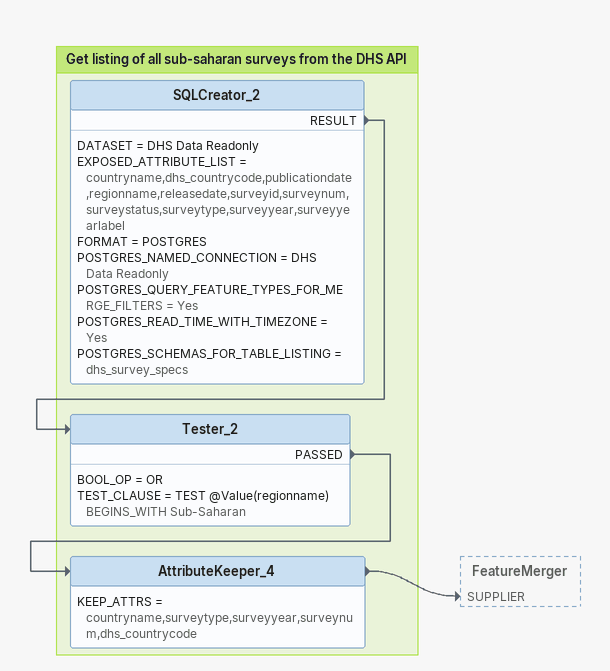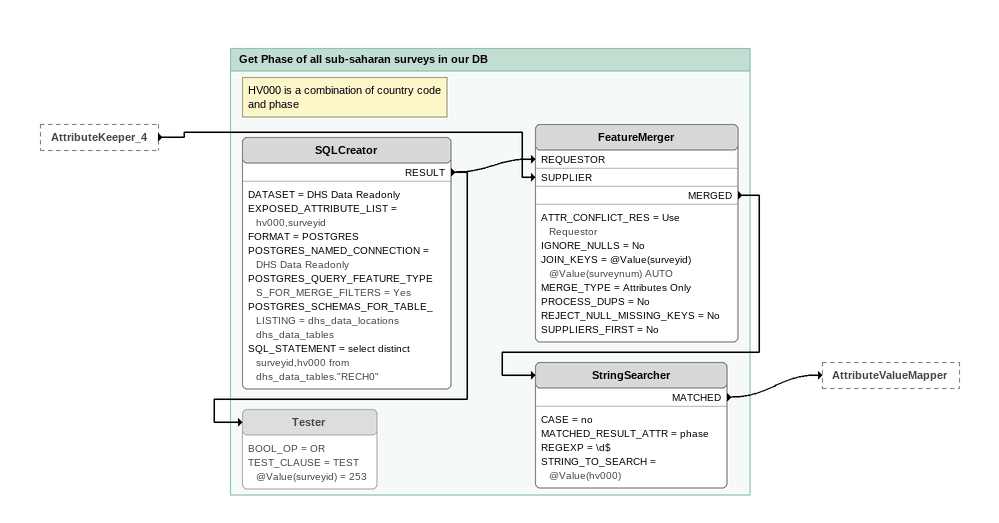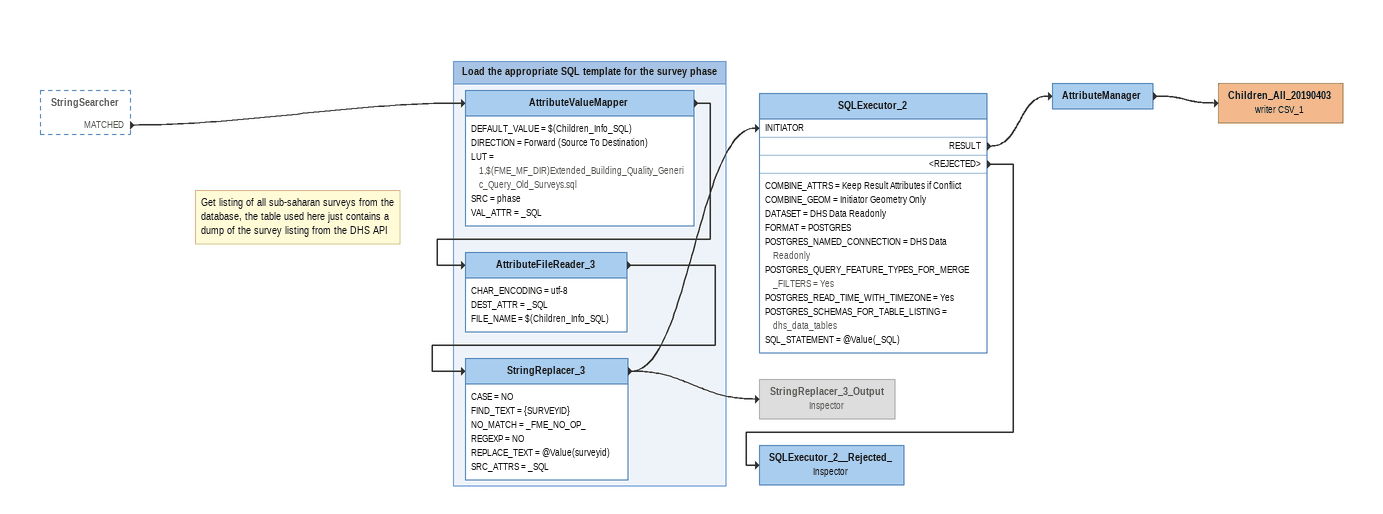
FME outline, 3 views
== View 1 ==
Bookmark: Get listing of all sub-saharan surveys from the DHS API
SQLCreator_2
    DATASET = DHS Data Readonly
    EXPOSED_ATTRIBUTE_LIST = countryname,dhs_countrycode,publicationdate,regionname,releasedate,surveyid,surveynum,surveystatus,surveytype,surveyyear,surveyyearlabel
    FORMAT = POSTGRES
    POSTGRES_NAMED_CONNECTION = DHS Data Readonly
    POSTGRES_QUERY_FEATURE_TYPES_FOR_MERGE_FILTERS = Yes
    POSTGRES_READ_TIME_WITH_TIMEZONE = Yes
    POSTGRES_SCHEMAS_FOR_TABLE_LISTING = dhs_survey_specs
    RESULT -> Tester_2
Tester_2
    BOOL_OP = OR
    TEST_CLAUSE = TEST @Value(regionname) BEGINS_WITH Sub-Saharan
    PASSED -> AttributeKeeper_4
AttributeKeeper_4
    KEEP_ATTRS = countryname,surveytype,surveyyear,surveynum,dhs_countrycode
    -> FeatureMerger [SUPPLIER]

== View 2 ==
AttributeKeeper_4 [outside]
    -> FeatureMerger [SUPPLIER]

Bookmark: Get Phase of all sub-saharan surveys in our DB
Note: HV000 is a combination of country code and phase
SQLCreator
    DATASET = DHS Data Readonly
    EXPOSED_ATTRIBUTE_LIST = hv000,surveyid
    FORMAT = POSTGRES
    POSTGRES_NAMED_CONNECTION = DHS Data Readonly
    POSTGRES_QUERY_FEATURE_TYPES_FOR_MERGE_FILTERS = Yes
    POSTGRES_SCHEMAS_FOR_TABLE_LISTING = dhs_data_locations dhs_data_tables
    SQL_STATEMENT = select distinct surveyid,hv000 from dhs_data_tables."RECH0"
    RESULT -> Tester
    RESULT -> FeatureMerger [REQUESTOR]
Tester [off]
    BOOL_OP = OR
    TEST_CLAUSE = TEST @Value(surveyid) = 253
FeatureMerger
    ATTR_CONFLICT_RES = Use Requestor
    IGNORE_NULLS = No
    JOIN_KEYS = @Value(surveyid) @Value(surveynum) AUTO
    MERGE_TYPE = Attributes Only
    PROCESS_DUPS = No
    REJECT_NULL_MISSING_KEYS = No
    SUPPLIERS_FIRST = No
    MERGED -> StringSearcher
StringSearcher
    CASE = no
    MATCHED_RESULT_ATTR = phase
    REGEXP = \d$
    STRING_TO_SEARCH = @Value(hv000)
    MATCHED -> AttributeValueMapper

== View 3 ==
StringSearcher [outside]
    MATCHED -> AttributeValueMapper
SQLExecutor_2
    COMBINE_ATTRS = Keep Result Attributes if Conflict
    COMBINE_GEOM = Initiator Geometry Only
    DATASET = DHS Data Readonly
    FORMAT = POSTGRES
    POSTGRES_NAMED_CONNECTION = DHS Data Readonly
    POSTGRES_QUERY_FEATURE_TYPES_FOR_MERGE_FILTERS = Yes
    POSTGRES_READ_TIME_WITH_TIMEZONE = Yes
    POSTGRES_SCHEMAS_FOR_TABLE_LISTING = dhs_data_tables
    SQL_STATEMENT = @Value(_SQL)
    RESULT -> AttributeManager
    <REJECTED> -> SQLExecutor_2__Rejected_
AttributeManager
    -> Children_All_20190403 (writer CSV_1)
Children_All_20190403 (writer CSV_1)
SQLExecutor_2__Rejected_: Inspector
Note: Get listing of all sub-saharan surveys from the database, the table used here just contains a dump of the survey listing from the DHS API
StringReplacer_3_Output: Inspector [off]

Bookmark: Load the appropriate SQL template for the survey phase
AttributeValueMapper
    DEFAULT_VALUE = $(Children_Info_SQL)
    DIRECTION = Forward (Source To Destination)
    LUT = 1,$(FME_MF_DIR)Extended_Building_Quality_Generic_Query_Old_Surveys.sql
    SRC = phase
    VAL_ATTR = _SQL
    -> AttributeFileReader_3
AttributeFileReader_3
    CHAR_ENCODING = utf-8
    DEST_ATTR = _SQL
    FILE_NAME = $(Children_Info_SQL)
    -> StringReplacer_3
StringReplacer_3
    CASE = NO
    FIND_TEXT = {SURVEYID}
    NO_MATCH = _FME_NO_OP_
    REGEXP = NO
    REPLACE_TEXT = @Value(surveyid)
    SRC_ATTRS = _SQL
    -> SQLExecutor_2 [INITIATOR]
    -> StringReplacer_3_Output
